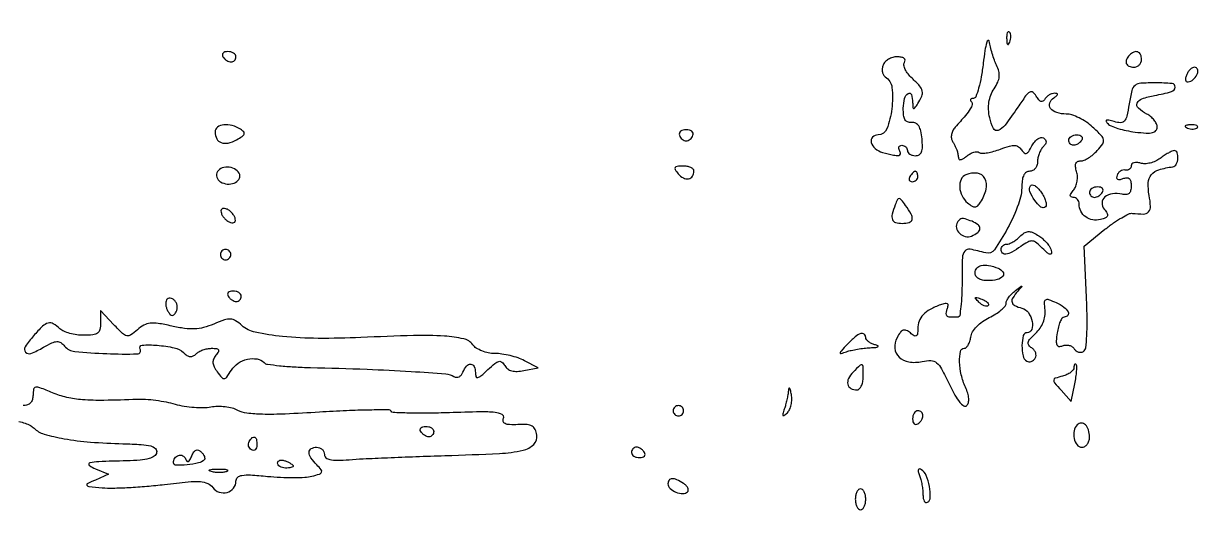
# Model space of a CAD drawing. Extents: x 0 to 4160, y 0 to 3120.
# Drawn here: x 2225.2 to 2450.9, y 1956.5 to 2051.4 of the extents above; entities that cross this region are included whole.
import ezdxf

# ---------------------------------------------------------------- set-up
doc = ezdxf.new("R2010")
doc.units = 0

msp = doc.modelspace()

# ---------------------------------------------------------------- linework, layer by layer
for points in [[(4159.499279, 606.274193, 0.000001), (4159.667734, 974.478125, 0.000057)], [(757.647081, 3119.740147, 0.000002), (520.492565, 3119.487217, 0.4139)], [(1964.75, 0.149832, 0.000016), (2717.930904, 0.232101, 0.000028), (3351.473438, 0.357111)], [(2224.302208, 1974.909889, -0.036359), (2225.463018, 1974.611306, -0.03783), (2226.490023, 1974.177009, -0.077581), (2227.194013, 1973.66313, 0.127036), (2229.121669, 1972.526732, 0.026653), (2232.969075, 1971.639398, 0.023698), (2238.055212, 1970.9952, 0.013317), (2244.275098, 1970.67168, -0.008372), (2247.799941, 1970.523273, -0.048408), (2249.639452, 1970.234785, -0.12858), (2250.523575, 1969.742494, -0.254894), (2250.759634, 1969, -0.192337), (2250.306135, 1968.294611, -0.086568), (2249.296265, 1967.810907, -0.048723), (2247.61435, 1967.510729, -0.014202), (2244.984536, 1967.376906, 0.003065), (2239.626422, 1967.223781, 0.054272), (2237.915103, 1966.97714, 0.62001), (2237.820524, 1966.531693, 0.06953), (2239, 1965.838762), (2241.5, 1964.804297), (2239, 1963.695007, 0.008392), (2237.409853, 1962.95725, 0.498749), (2237.35682, 1962.687779, 0.185717), (2237.756196, 1962.483615, 0.002998), (2240.314858, 1962.228627, 0.0282), (2242.316903, 1962.15462, 0.008233), (2245.398473, 1962.265295, 0.008244), (2248.869784, 1962.504681, 0.008743), (2252.263746, 1962.854902, -0.00627), (2256.833734, 1963.349334, -0.039905), (2259.165837, 1963.3854, -0.087441), (2260.575288, 1963.04236, -0.132325), (2261.55428, 1962.256654, 0.154425), (2262.767163, 1961.366748, 0.149182), (2264.289651, 1961.320474, 0.157078), (2265.523771, 1962.124465, 0.172115), (2266, 1963.466948, -0.209482), (2266.321544, 1964.200742, -0.148942), (2267.141278, 1964.59581, -0.054587), (2268.780581, 1964.668517, -0.008314), (2272.048245, 1964.402033, 0.012716), (2274.546716, 1964.220403, 0.012699), (2277.052319, 1964.165921, 0.012624), (2279.239962, 1964.229168, 0.047975), (2280.590113, 1964.433261, 0.016431), (2282.027282, 1964.844601, 0.214569), (2282.429418, 1965.207643, 0.280309), (2282.365611, 1965.685014, 0.026489), (2281.541868, 1966.600989, -0.044183), (2280.410294, 1967.952404, -0.150231), (2280.063216, 1969.03387, -0.273996), (2280.462868, 1969.727771, -0.129055), (2281.5, 1970, -0.091121), (2282.072646, 1969.894766, -0.095727), (2282.559375, 1969.593427, -0.099568), (2282.88507, 1969.143985, -0.107563), (2283, 1968.615923, 0.218128), (2283.286143, 1967.991227, 0.12622), (2284.04041, 1967.616935, 0.058273), (2285.427186, 1967.487448, 0.013819), (2287.75, 1967.605894, -0.007473), (2290.414073, 1967.77566, -0.001542), (2295.112216, 1967.990083, -0.001621), (2300.571229, 1968.204642, -0.001526), (2306.14265, 1968.388512, 0.004739), (2316.609808, 1968.80131, 0.042762), (2321.148113, 1969.414803, 0.140123), (2323.197054, 1970.529552, 0.23826), (2323.808296, 1972.33589, 0.07158), (2323.4902, 1973.423963, 0.160828), (2322.913083, 1974.048118, 0.112367), (2321.922212, 1974.334996, 0.026181), (2320.179418, 1974.344875, -0.019428), (2318.574065, 1974.332303, -0.098473), (2317.706371, 1974.533028, -0.232098), (2317.357084, 1974.955348, -0.151472), (2317.399433, 1975.598522, 0.389857), (2317.123935, 1976.294216, 0.088104), (2315.785073, 1976.671283, 0.02933), (2312.937995, 1976.78558, 0.004048), (2307.011957, 1976.62782, -0.005837), (2302.801625, 1976.530814, -0.00936), (2299.208248, 1976.557255, -0.003709), (2296.173419, 1976.658947, -0.287585), (2295.791942, 1976.920474, 0.299681), (2295.402578, 1977.174851, 0.002544), (2291.636739, 1977.142028, 0.007761), (2287.23146, 1977.012808, 0.004792), (2282.056531, 1976.730862, -0.005025), (2275.46223, 1976.37467, -0.016407), (2271.09218, 1976.326153, -0.023172), (2268.098736, 1976.530151, -0.094535), (2266.366353, 1977.071526, 0.059882), (2265.29293, 1977.49006, 0.03362), (2263.9151, 1977.74782, 0.033052), (2262.468037, 1977.822619, 0.045772), (2261.176616, 1977.685323, -0.0465), (2259.773697, 1977.538236, -0.022294), (2257.962232, 1977.598131, -0.021882), (2256.06276, 1977.829846, -0.029104), (2254.366794, 1978.215049, 0.022671), (2252.631299, 1978.632767, 0.015013), (2250.607746, 1978.961069, 0.015123), (2248.618424, 1979.161812, 0.028233), (2247, 1979.184267, -0.006633), (2240.617433, 1978.997126, -0.023528), (2236.525116, 1979.124036, -0.035784), (2233.484095, 1979.58236, -0.043966), (2230.75, 1980.455156, 0.006877), (2228.343918, 1981.424898, 0.12226), (2227.520475, 1981.529252, 0.323522), (2227.115935, 1981.157606, 0.050533), (2227, 1980.01342, -0.07088), (2226.876973, 1979.149927, -0.118434), (2226.514951, 1978.515902, -0.123577), (2225.917355, 1978.132605, -0.081278), (2225.106989, 1978, -0.134004)]]:
    msp.add_lwpolyline(points, format="xyb")
for points in [[(2409.573801, 2043.75, -0.014397), (2409.188712, 2041.162684, -0.022984), (2408.695515, 2038.982812, -0.019135), (2408.167999, 2037.317279, -0.316418), (2407.716836, 2037, 0.059186), (2407.35642, 2036.957187, 0.177546), (2407.15333, 2036.821824, 0.251128), (2407.125607, 2036.624229, 0.108601), (2407.273222, 2036.393444, -0.25699), (2407.437866, 2035.825808, -0.085084), (2407.096071, 2034.99559, -0.036816), (2406.154602, 2033.714873, -0.006508), (2404.186242, 2031.472967, 0.065518), (2403.731035, 2030.811409, 0.071191), (2403.478258, 2030.072688, 0.07822), (2403.455732, 2029.356153, 0.11069), (2403.670929, 2028.757671, -0.016731), (2403.986883, 2028.221133, -0.015341), (2404.276048, 2027.649128, -0.015554), (2404.50243, 2027.122917, -0.047592), (2404.609687, 2026.75, 0.0009), (2404.672514, 2026.41749, 0.000603), (2404.745502, 2026.037469, 0.000607), (2404.817092, 2025.669537, 0.001199), (2404.875, 2025.377555, 0.345418), (2405.038856, 2025.237444, 0.099635), (2405.391039, 2025.292961, 0.056348), (2405.888477, 2025.544104, 0.028159), (2406.456195, 2025.963645, -0.049385), (2407.07976, 2026.384811, -0.056133), (2407.748204, 2026.654277, -0.064367), (2408.359885, 2026.742031, -0.142837), (2408.809653, 2026.617641, 0.150368), (2409.352439, 2026.476107, 0.028572), (2410.380858, 2026.579869, 0.028191), (2411.610757, 2026.847223, 0.022631), (2412.898449, 2027.267771, -0.017945), (2414.603373, 2027.842313, -0.082786), (2415.63338, 2027.970649, -0.144525), (2416.349367, 2027.726767, -0.100805), (2416.937504, 2027.10112, 0.071915), (2417.416125, 2026.529591, 0.283805), (2417.848421, 2026.452269, 0.154881), (2418.31112, 2026.829043, 0.022175), (2418.942686, 2027.892909, -0.04782), (2419.462069, 2028.673738, -0.070575), (2420.064891, 2029.232346, -0.094193), (2420.653003, 2029.493994, -0.198638), (2421.137306, 2029.41514, -0.090574), (2421.52787, 2029.062631, -0.172928), (2421.656589, 2028.665505, -0.138712), (2421.513902, 2028.211786, -0.051306), (2421.087132, 2027.687132, 0.067383), (2420.670542, 2027.140084, 0.039057), (2420.319345, 2026.390595, 0.038291), (2420.079881, 2025.568913, 0.051804), (2420, 2024.8, -0.081935), (2419.886582, 2024.11252, -0.092192), (2419.559375, 2023.52875, -0.100665), (2419.07212, 2023.138416, -0.119248), (2418.5, 2023, 0.145874), (2417.864993, 2022.81071, 0.123075), (2417.387079, 2022.294059, 0.085789), (2417.093685, 2021.438585, 0.039829), (2417, 2020.264353, -0.090073), (2416.354055, 2016.707762, -0.033258), (2414.241056, 2012.04908, -0.027283), (2411.723977, 2007.914505, -0.322363), (2410.053473, 2007.312855, 0.020294), (2407.04163, 2008.041639, 0.276926), (2406.022506, 2007.677137, 0.166237), (2405.565887, 2006.454906, 0.007019), (2405.5, 2001.761894, -0.010444), (2405.446012, 1999.177647, -0.017222), (2405.279687, 1996.999613, -0.0113), (2405.047938, 1995.270791, -0.364769), (2404.75, 1995.011894, -0.001513), (2404.39393, 1995.007325, -0.000721), (2403.935782, 1995.003494, -0.000715), (2403.456992, 1995.000865, -0.001016), (2403.031385, 1995, -0.186111), (2402.711193, 1995.123459, -0.146808), (2402.517662, 1995.443956, -0.099441), (2402.491506, 1995.932609, -0.05547), (2402.642725, 1996.511341, 0.050505), (2402.833366, 1997.21248, 0.296371), (2402.68791, 1997.545604, 0.206574), (2402.258315, 1997.621755, 0.027985), (2401.361341, 1997.356106, 0.038188), (2399.380385, 1996.470931, 0.079056), (2398.03931, 1995.442208, 0.09896), (2397.26926, 1994.217738, 0.09128), (2397, 1992.755111, -0.025), (2396.948819, 1991.732141, -0.243112), (2396.719594, 1991.379932, -0.278223), (2396.325809, 1991.390112, -0.031049), (2395.569739, 1991.942122, 0.060344), (2394.794736, 1992.441263, 0.200526), (2394.20199, 1992.474394, 0.153799), (2393.658197, 1992.065126, 0.032266), (2393.02192, 1991.040957, 0.142069), (2392.591588, 1989.013502, 0.186889), (2393.394432, 1987.31966, 0.152931), (2395.305254, 1986.384446, 0.092222), (2397.847667, 1986.466542, -0.059107), (2399.533312, 1986.632481, -0.171743), (2400.613157, 1986.225878, -0.095486), (2401.564765, 1985.049383, -0.011616), (2403.065551, 1982.069017, 0.016574), (2404.134745, 1979.997129, 0.044089), (2405.070673, 1978.622222, 0.078689), (2405.839238, 1977.937252, 0.352695), (2406.39734, 1977.99734, 0.138215), (2406.71688, 1978.567652, 0.075055), (2406.78658, 1979.3743, 0.057791), (2406.605645, 1980.373774, 0.033258), (2406.172874, 1981.519927, -0.050159), (2405.365298, 1983.898642, -0.048703), (2405.037093, 1986.414389, -0.057089), (2405.199576, 1988.399797, -0.357986), (2405.930449, 1989, 0.197035), (2406.310189, 1989.155689, 0.06734), (2406.681447, 1989.635884, 0.054509), (2406.989745, 1990.336083, 0.039844), (2407.180449, 1991.164712, -0.100614), (2407.532447, 1992.137725, -0.052523), (2408.318623, 1993.166297, -0.047242), (2409.420768, 1994.130654, -0.041978), (2410.727291, 1994.914712, 0.025932), (2411.964622, 1995.604303, 0.033827), (2413.013236, 1996.365541, 0.035946), (2413.765768, 1997.091488, 0.179744), (2413.977291, 1997.627555, -0.111495), (2414.107039, 1998.152723, -0.040456), (2414.507392, 1998.81288, -0.037659), (2415.078685, 1999.489358, -0.036627), (2415.75, 2000.079327, -0.00151), (2416.804434, 2000.872215, -0.201569), (2416.957069, 2000.910203, -0.591085), (2416.984827, 2000.833979, -0.002446), (2416.25, 2000.001772, 0.037361), (2415.256786, 1998.704814, 0.203461), (2415.104059, 1997.852986, 0.229385), (2415.613149, 1997.216965, 0.047297), (2417, 1996.710251, -0.176958), (2418.243957, 1995.848086, -0.101658), (2418.983201, 1994.155656, -0.137102), (2418.886452, 1992.629494, -0.318945), (2418, 1992, 0.343292), (2417.267548, 1991.429927, 0.058915), (2417.022608, 1989.561572, 0.055064), (2417.218362, 1987.557221, 0.205275), (2417.930902, 1986.542705, 0.120427), (2418.339581, 1986.410046, 0.10071), (2418.793158, 1986.467763, 0.091814), (2419.222367, 1986.708086, 0.081097), (2419.559017, 1987.095492, 0.120216), (2419.719971, 1987.590636, 0.100703), (2419.650539, 1988.139984, 0.091882), (2419.360069, 1988.659637, 0.081246), (2418.891514, 1989.067048, -0.094605), (2418.32347, 1989.588042, -0.228545), (2418.218239, 1990.133576, -0.120348), (2418.590143, 1990.817001, -0.02072), (2419.634765, 1991.874359, 0.053523), (2420.484516, 1992.85536, 0.054741), (2421.099233, 1993.987274, 0.056824), (2421.436232, 1995.183449, 0.067708), (2421.466535, 1996.354313, -0.019475), (2421.361653, 1997.841868, -0.259026), (2421.604169, 1998.312899, -0.241338), (2422.146713, 1998.375458, -0.017178), (2423.59517, 1997.774684, -0.0482), (2425.061842, 1996.927406, -0.112957), (2425.897164, 1995.985805, -0.314261), (2425.82518, 1995.323614, -0.216684), (2425.113499, 1995, 0.248152), (2424.742122, 1994.803589, 0.046265), (2424.356217, 1994.106134, 0.039954), (2424.016016, 1993.122703, 0.026869), (2423.780389, 1991.957053, 0.017403), (2423.607241, 1990.402525, 0.120805), (2423.731586, 1989.652637, 0.287191), (2424.128766, 1989.376988, 0.103815), (2424.83694, 1989.490922, -0.079116), (2425.465308, 1989.623873, -0.077199), (2426.109503, 1989.556966, -0.081882), (2426.670249, 1989.305892, -0.108635), (2427.058247, 1988.905754, 0.088639), (2427.411714, 1988.511094, 0.094879), (2427.872145, 1988.274658, 0.099962), (2428.367099, 1988.232015, 0.110511), (2428.820502, 1988.389064, 0.228029), (2429.263094, 1989.08135, 0.016123), (2429.470812, 1991.430464, 0.017794), (2429.535819, 1994.62179, 0.007915), (2429.405188, 1998.828023), (2428.945765, 2008.621686), (2432.969702, 2011.85541, -0.016339), (2434.602259, 2013.081793, -0.021154), (2436.179729, 2014.091332, -0.019448), (2437.535969, 2014.81143, -0.145665), (2438.246819, 2014.926085, 0.034024), (2440.363897, 2014.796019, 0.20696), (2441.345754, 2015.228404, 0.203299), (2441.713371, 2016.24595, 0.032762), (2441.455506, 2018.385479, -0.055518), (2441.274516, 2020.809647, -0.165253), (2441.85937, 2022.34504, -0.148043), (2443.312264, 2023.308086, -0.041786), (2446, 2023.875, 0.252411), (2446.666877, 2024.349931, 0.094482), (2446.982192, 2025.493466, 0.108262), (2446.834907, 2026.577543, 0.326529), (2446.25, 2026.968197, 0.098999), (2445.843491, 2026.868832, 0.017933), (2445.148222, 2026.513075, 0.018697), (2444.353081, 2026.029717, 0.015981), (2443.552457, 2025.463507, -0.056106), (2442.673948, 2024.942366, -0.046926), (2441.647532, 2024.591328, -0.048974), (2440.634714, 2024.45079, -0.087054), (2439.802457, 2024.562698, 0.053006), (2439.112277, 2024.703624, 0.091173), (2438.529472, 2024.653182, 0.133554), (2438.145837, 2024.426486, 0.195314), (2438, 2024.067388, -0.111244), (2437.912722, 2023.679961, -0.12548), (2437.669531, 2023.386983, -0.119005), (2437.304283, 2023.236231, -0.093575), (2436.875, 2023.25, 0.109334), (2436.410651, 2023.250402, 0.086873), (2435.945767, 2023.059175, 0.082071), (2435.551488, 2022.708218, 0.08225), (2435.29144, 2022.24932, 0.086393), (2435.202845, 2021.759871, 0.270916), (2435.36325, 2021.481281, 0.18078), (2435.759962, 2021.416628, 0.042591), (2436.41644, 2021.606309, -0.074606), (2437.140296, 2021.766256, -0.20128), (2437.628824, 2021.599623, -0.164998), (2437.914081, 2021.098833, -0.047718), (2438, 2020.200608, -0.055653), (2437.900132, 2019.306152, -0.1536), (2437.584777, 2018.764459, -0.171747), (2437.043103, 2018.536335, -0.073542), (2436.25, 2018.606623, 0.091125), (2434.393122, 2018.705996, 0.145311), (2432.950234, 2018.067028, 0.2112), (2432.408881, 2016.943556, 0.183383), (2432.835377, 2015.698358, -0.039975), (2433.381791, 2014.92123, -0.226072), (2433.425227, 2014.430255, -0.208545), (2433.06922, 2014.061364, -0.034062), (2432.105403, 2013.737815, -0.106479), (2430.609479, 2013.672521, -0.114622), (2429.263372, 2014.236551, -0.118405), (2428.334179, 2015.317489, -0.119144), (2428, 2016.7, 0.085028), (2427.914963, 2017.196436, 0.093505), (2427.670282, 2017.618125, 0.100412), (2427.30571, 2017.900144, 0.115068), (2426.877555, 2018, -0.108783), (2426.451796, 2018.09374, -0.30775), (2426.303009, 2018.341805, -0.135573), (2426.448009, 2018.77024, -0.024224), (2426.960174, 2019.452012, 0.081783), (2427.373621, 2020.158429, 0.052308), (2427.62031, 2021.079092, 0.051047), (2427.674638, 2022.060991, 0.065242), (2427.515231, 2022.952012, -0.039794), (2427.300831, 2023.876908, -0.126826), (2427.366175, 2024.502552, -0.1929), (2427.696706, 2024.866373, -0.113531), (2428.277625, 2025, 0.101939), (2428.945375, 2025.137569, 0.037186), (2429.805611, 2025.586173, 0.034988), (2430.700625, 2026.231878, 0.035092), (2431.495911, 2026.995481, 0.03048), (2432.523305, 2028.280037, 0.205401), (2432.688383, 2029.060224, 0.144645), (2432.261308, 2029.872704, 0.013036), (2430.599376, 2031.495481, 0.038829), (2429.389031, 2032.45397, 0.033776), (2427.988888, 2033.264298, 0.035263), (2426.615607, 2033.823376, 0.079196), (2425.507495, 2034, -0.075436), (2423.689188, 2034.275901, -0.154507), (2422.517714, 2035.090771, -0.25421), (2422.351581, 2036.129661, -0.168283), (2423.121885, 2037.096491, 0.022578), (2423.682951, 2037.488428, 0.178934), (2423.848863, 2037.752023, 0.398269), (2423.742976, 2037.924583, 0.062466), (2423.309017, 2037.984687, 0.082308), (2422.801808, 2037.907309, 0.054301), (2422.263024, 2037.66403, 0.05315), (2421.775716, 2037.302097, 0.068155), (2421.420634, 2036.871584, -0.108612), (2421.052071, 2036.491455, -0.235446), (2420.658571, 2036.443208, -0.143332), (2420.232779, 2036.750537, -0.037686), (2419.76313, 2037.45878, 0.10403), (2419.1403, 2038.172471, 0.305617), (2418.521035, 2038.205173, 0.100351), (2417.726813, 2037.479282, 0.009782), (2416.227361, 2035.337197, -0.012209), (2413.764534, 2031.854944, -0.142949), (2412.451066, 2030.862997, -0.38834), (2411.517998, 2031.233487, -0.060569), (2410.81405, 2033.281952, -0.03864), (2410.603836, 2034.85592, -0.051797), (2410.672831, 2036.293037, -0.054743), (2411.027513, 2037.621764, -0.05137), (2411.667424, 2038.872585, 0.036964), (2412.358514, 2040.132716, 0.080678), (2412.648099, 2041.192514, 0.089145), (2412.573845, 2042.220689, 0.053302), (2412.144973, 2043.372585, -0.026511), (2411.712577, 2044.367686, -0.015132), (2411.2919, 2045.609447, -0.015084), (2410.943233, 2046.888098, -0.024115), (2410.731897, 2048, 0.52308), (2410.508312, 2048.112818, 0.204843), (2410.246795, 2047.782813, 0.028195), (2409.908252, 2046.191805, 0.008581)], [(2414.078947, 2048.416667, 0.018894), (2414.137993, 2047.670344, 0.168741), (2414.279315, 2047.37858, 0.470617), (2414.461564, 2047.395823, 0.054073), (2414.683114, 2047.8125, 0.051402), (2414.839148, 2048.359369, 0.05415), (2414.876576, 2048.916927, 0.060344), (2414.797407, 2049.402231, 0.126455), (2414.604167, 2049.729167, 0.296942), (2414.385309, 2049.77538, 0.208169), (2414.200665, 2049.592839, 0.077125), (2414.089945, 2049.112848, 0.028489)], [(2263.5, 2045, 0.06081), (2263.806203, 2044.617485, 0.051032), (2264.2129, 2044.29375, 0.053229), (2264.653442, 2044.073302, 0.089642), (2265.059017, 2044, 0.105429), (2265.418051, 2044.076556, 0.099231), (2265.723586, 2044.29375, 0.096318), (2265.928382, 2044.618268, 0.092995), (2266, 2045, 0.153634), (2265.879982, 2045.381379, 0.097988), (2265.542039, 2045.70625, 0.080552), (2265.037096, 2045.925455, 0.062283), (2264.440983, 2046, 0.066118), (2263.889346, 2045.926733, 0.138808), (2263.521475, 2045.70625, 0.191142), (2263.392057, 2045.379648, 0.139169)], [(2437.666667, 2045.333333, 0.091649), (2437.095775, 2044.503522, 0.193059), (2437.066255, 2043.735179, 0.206496), (2437.569797, 2043.19498, 0.103678), (2438.5, 2043, 0.099038), (2439.072457, 2043.114514, 0.097945), (2439.559375, 2043.440625, 0.097945), (2439.885486, 2043.927543, 0.099038), (2440, 2044.5, 0.103678), (2439.80502, 2045.430203, 0.206496), (2439.264821, 2045.933745, 0.193059), (2438.496478, 2045.904225, 0.091649)], [(2390.322898, 2043.399075, 0.067101), (2390.166563, 2042.738552, 0.072404), (2390.197081, 2042.077756, 0.081036), (2390.403015, 2041.517814, 0.126271), (2390.757263, 2041.149075, -0.232229), (2392.042236, 2039.100435, -0.056672), (2392.003722, 2034.998191, -0.058974), (2391.064053, 2031.165383, -0.312781), (2389.383369, 2030, 0.20086), (2388.322078, 2029.555734, 0.263248), (2388.053837, 2028.559786, 0.15883), (2388.809986, 2027.37162, 0.107202), (2390.25, 2026.630286, 0.010744), (2392.339484, 2026.118179, 0.083225), (2393.339996, 2026.065307, 0.359714), (2393.649301, 2026.38626, 0.158787), (2393.5, 2027, -0.082592), (2393.343488, 2027.3821, -0.161196), (2393.3746, 2027.70625, -0.182303), (2393.586039, 2027.921712, -0.108972), (2393.940983, 2028, -0.093332), (2394.345238, 2027.923877, -0.09642), (2394.688914, 2027.70625, -0.099167), (2394.918938, 2027.381556, -0.105053), (2395, 2027, 0.15403), (2395.120343, 2026.618619, 0.097915), (2395.459237, 2026.29375, 0.080416), (2395.965578, 2026.074534, 0.062102), (2396.563358, 2026, 0.13612), (2397.272065, 2026.196581, 0.167148), (2397.71118, 2026.719605, 0.092094), (2397.889089, 2027.678211, 0.023993), (2397.813358, 2029.25, 0.02957), (2397.577735, 2030.755548, 0.088647), (2397.182213, 2031.714488, 0.140565), (2396.601726, 2032.227184, 0.130668), (2395.820376, 2032.37284, -0.111674), (2395.048026, 2032.487093, -0.17041), (2394.537793, 2032.922881, -0.107948), (2394.268811, 2033.758887, -0.031172), (2394.222556, 2035.12284, -0.050942), (2394.469345, 2037.007283, -0.196862), (2395.14168, 2037.947523, -0.485265), (2395.766977, 2037.724711, -0.079206), (2396.015313, 2036.25, 0.011938), (2396.047261, 2035.271084, 0.327416), (2396.201904, 2035.083458, 0.309569), (2396.436556, 2035.169589, 0.011213), (2397, 2036, 0.041881), (2397.759999, 2037.424778, 0.158573), (2397.85139, 2038.417729, 0.127136), (2397.344092, 2039.402565, 0.023053), (2395.893648, 2040.884455, -0.040727), (2395.136451, 2041.714787, -0.053847), (2394.601489, 2042.586624, -0.0653), (2394.348589, 2043.369771, -0.18598), (2394.452665, 2043.92341, 0.166027), (2394.550169, 2044.350363, 0.207729), (2394.352217, 2044.70082, 0.11815), (2393.829805, 2044.928991, 0.044174), (2393.027632, 2045, 0.070404), (2392.182576, 2044.880416, 0.063406), (2391.370826, 2044.529728, 0.066813), (2390.713518, 2044.01125, 0.101116)], [(2448.606309, 2041.41644, 0.045328), (2448.426249, 2040.780247, 0.161356), (2448.482386, 2040.366128, 0.257062), (2448.74444, 2040.181849, 0.108271), (2449.18682, 2040.22894, 0.120025), (2450.127369, 2040.819479, 0.106345), (2450.742032, 2041.801325, 0.180578), (2450.733894, 2042.626672, 0.310331), (2450.190322, 2043, 0.13514), (2449.772094, 2042.884859, 0.062067), (2449.322276, 2042.534829, 0.054888), (2448.911187, 2042.022161, 0.049992)], [(2437.606306, 2035.939437, -0.0143), (2437.164239, 2033.605134, -0.122723), (2436.696234, 2032.660492, -0.22986), (2435.976697, 2032.343716, -0.064117), (2434.728498, 2032.551831, 0.014116), (2433.707945, 2032.828837, 0.138738), (2433.266981, 2032.811673, 0.470845), (2433.183347, 2032.599867, 0.062919), (2433.507811, 2032.154583, 0.107375), (2434.16006, 2031.706932, 0.022798), (2435.465721, 2031.242179, 0.022869), (2437.059854, 2030.834026, 0.019986), (2438.757811, 2030.55137, 0.014456), (2440.900198, 2030.344897, 0.070447), (2442.112961, 2030.434187, 0.160903), (2442.750917, 2030.810745, 0.181582), (2443, 2031.473998, 0.112647), (2442.855012, 2032.109384, 0.055307), (2442.4125, 2032.81646, 0.050814), (2441.764999, 2033.48256, 0.051701), (2441, 2034, -0.058446), (2439.384246, 2035.124851, -0.322113), (2439.163251, 2036.10099, -0.216084), (2440.073682, 2036.939972, -0.03339), (2442.511045, 2037.56805, 0.020181), (2445.766972, 2038.316002, 0.318257), (2446.451281, 2039.147844, 0.408536), (2445.851367, 2039.855, 0.022898), (2442.686825, 2040, 0.015653), (2439.840925, 2039.910882, 0.154121), (2438.735946, 2039.484278, 0.166869), (2438.119774, 2038.514077, 0.019145)], [(2262, 2030.559017, 0.117919), (2262.311176, 2029.257912, 0.190291), (2263.152424, 2028.512299, 0.146782), (2264.467548, 2028.436417, 0.064477), (2266.114433, 2029.061243, 0.021887), (2267.188188, 2029.697845, 0.158607), (2267.559402, 2030.159463, 0.282407), (2267.47654, 2030.595489, 0.067091), (2266.8851, 2031.092174, 0.074698), (2265.266388, 2031.806203, 0.094032), (2263.636206, 2031.934934, 0.133817), (2262.45771, 2031.471371, 0.236777)], [(2448.8125, 2031.316886, 0.051402), (2449.359369, 2031.160852, 0.05415), (2449.916927, 2031.123424, 0.060344), (2450.402231, 2031.202593, 0.126455), (2450.729167, 2031.395833, 0.296942), (2450.77538, 2031.614691, 0.208169), (2450.592839, 2031.799335, 0.077125), (2450.112848, 2031.910055, 0.028489), (2449.416667, 2031.921053, 0.018894), (2448.670344, 2031.862007, 0.168741), (2448.37858, 2031.720685, 0.470617), (2448.395823, 2031.538436, 0.054073)], [(2351.191667, 2029.925, 0.073624), (2351.399741, 2029.514089, 0.066918), (2351.723802, 2029.165781, 0.070382), (2352.110048, 2028.930417, 0.102038), (2352.5, 2028.85, 0.102038), (2352.889952, 2028.930417, 0.070382), (2353.276198, 2029.165781, 0.066918), (2353.600259, 2029.514089, 0.073624), (2353.808333, 2029.925, 0.159683), (2353.810399, 2030.333474, 0.143818), (2353.571823, 2030.684219, 0.107546), (2353.111023, 2030.920344, 0.064908), (2352.5, 2031, 0.064908), (2351.888977, 2030.920344, 0.107546), (2351.428177, 2030.684219, 0.143818), (2351.189601, 2030.333474, 0.159683)], [(2428.5, 2029, -0.06081), (2428.193797, 2028.617485, -0.051032), (2427.7871, 2028.29375, -0.053229), (2427.346558, 2028.073302, -0.089642), (2426.940983, 2028, -0.105429), (2426.581949, 2028.076556, -0.099231), (2426.276414, 2028.29375, -0.096318), (2426.071618, 2028.618268, -0.092995), (2426, 2029, -0.153634), (2426.120018, 2029.381379, -0.097988), (2426.457961, 2029.70625, -0.080552), (2426.962904, 2029.925455, -0.062283), (2427.559017, 2030, -0.066118), (2428.110654, 2029.926733, -0.138808), (2428.478525, 2029.70625, -0.191142), (2428.607943, 2029.379648, -0.139169)], [(2262.465121, 2022.943565, 0.109515), (2262.288636, 2022.437276, 0.099838), (2262.33385, 2021.88552, 0.09517), (2262.594463, 2021.373159, 0.089465), (2263.031201, 2020.980717, 0.117251), (2264.315466, 2020.554928, 0.112625), (2265.674624, 2020.743139, 0.149379), (2266.570477, 2021.436222, 0.238667), (2266.709398, 2022.373207, 0.169534), (2265.992206, 2023.302562, 0.111481), (2264.713439, 2023.777519, 0.112955), (2263.368131, 2023.654251, 0.177039)], [(2350.990862, 2022.51101, 0.097855), (2351.953697, 2021.727641, 0.168579), (2352.963819, 2021.570968, 0.207864), (2353.709942, 2022.070573, 0.143695), (2354, 2023.059017, 0.210101), (2353.841826, 2023.418824, 0.081462), (2353.376532, 2023.723586, 0.062031), (2352.69012, 2023.930969, 0.042401), (2351.877555, 2024, 0.021696), (2350.754609, 2023.95125, 0.241254), (2350.386223, 2023.720171, 0.286403), (2350.394552, 2023.319179, 0.028529)], [(2395.5, 2022, 0.082592), (2395.343488, 2021.6179, 0.161196), (2395.3746, 2021.29375, 0.182303), (2395.586039, 2021.078288, 0.108972), (2395.940983, 2021, 0.093332), (2396.345238, 2021.076123, 0.09642), (2396.688914, 2021.29375, 0.099167), (2396.918938, 2021.618444, 0.105053), (2397, 2022, 0.042167), (2396.967655, 2022.382849, 0.061769), (2396.870461, 2022.70625, 0.081139), (2396.727648, 2022.92554, 0.210953), (2396.559017, 2023, 0.151918), (2396.34829, 2022.934461, 0.038439), (2396.066025, 2022.70625, 0.035638), (2395.768994, 2022.382774, 0.029505)], [(2406.25, 2022.337719, 0.192972), (2405.325111, 2021.450195, 0.121868), (2405.050435, 2019.959479, 0.101924), (2405.501716, 2018.286484, 0.103227), (2406.576215, 2016.936747, 0.03121), (2407.448336, 2016.300438, 0.156052), (2408.026082, 2016.147786, 0.190605), (2408.518034, 2016.372206, 0.050531), (2409.060903, 2017.064302, 0.08207), (2410.131431, 2019.593548, 0.183609), (2409.872062, 2021.632126, 0.242908), (2408.44263, 2022.619501, 0.128559)], [(2421.520238, 2016.186905, -0.383686), (2420.66455, 2016.141793, -0.067624), (2419.461663, 2017.418343, -0.059126), (2418.54089, 2019.093678, -0.238895), (2418.636441, 2020.220765, -0.274164), (2418.975633, 2020.398235, -0.119708), (2419.480598, 2020.246769, -0.070719), (2420.091021, 2019.762262, -0.036937), (2420.706407, 2019.008776, -0.034433), (2421.229728, 2018.140033, -0.048176), (2421.563226, 2017.29788, -0.058338), (2421.679196, 2016.598134, -0.211338)], [(2430, 2019, 0.092995), (2430.071618, 2018.618268, 0.096318), (2430.276414, 2018.29375, 0.099231), (2430.581949, 2018.076556, 0.105429), (2430.940983, 2018, 0.089642), (2431.346558, 2018.073302, 0.053229), (2431.7871, 2018.29375, 0.051032), (2432.193797, 2018.617485, 0.06081), (2432.5, 2019, 0.139169), (2432.607943, 2019.379648, 0.191142), (2432.478525, 2019.70625, 0.138808), (2432.110654, 2019.926733, 0.066118), (2431.559017, 2020, 0.062283), (2430.962904, 2019.925455, 0.080552), (2430.457961, 2019.70625, 0.097988), (2430.120018, 2019.381379, 0.153634)], [(2392.660827, 2016.558512, 0.028189), (2392.080323, 2014.746574, 0.154619), (2392.134199, 2013.733432, 0.236463), (2392.732549, 2013.179949, 0.070634), (2394, 2013, 0.068642), (2395.363817, 2013.188117, 0.284136), (2395.902243, 2013.774279, 0.177533), (2395.738204, 2014.777312, 0.029473), (2394.660827, 2016.449169, 0.012227), (2393.816202, 2017.54689, 0.212072), (2393.42338, 2017.747701, 0.300956), (2393.095705, 2017.555688, 0.022421)], [(2263.1875, 2014.9375, 0.068635), (2263.45155, 2014.402945, 0.04742), (2263.882031, 2013.882031, 0.04742), (2264.402945, 2013.45155, 0.068635), (2264.9375, 2013.1875, 0.08306), (2265.420316, 2013.111558, 0.196386), (2265.75, 2013.25, 0.196386), (2265.888442, 2013.579684, 0.08306), (2265.8125, 2014.0625, 0.068635), (2265.54845, 2014.597055, 0.04742), (2265.117969, 2015.117969, 0.04742), (2264.597055, 2015.54845, 0.068635), (2264.0625, 2015.8125, 0.08306), (2263.579684, 2015.888442, 0.196386), (2263.25, 2015.75, 0.196386), (2263.111558, 2015.420316, 0.08306)], [(2404.625, 2013.202254, 0.191306), (2404.436176, 2012.137584, 0.150393), (2405.003819, 2011.10114, 0.135434), (2406.114163, 2010.491733, 0.150914), (2407.32995, 2010.573119, 0.066528), (2408.531747, 2011.228522, 0.230818), (2408.933145, 2011.990251, 0.241944), (2408.573352, 2012.747658, 0.07166), (2407.418213, 2013.393011, 0.010709), (2406.088497, 2013.870861, 0.098255), (2405.482716, 2013.948639, 0.182234), (2405.0617, 2013.756215, 0.057065)], [(2422.449305, 2008.271512, -0.049216), (2422.712018, 2007.315025, -0.512715), (2422.469745, 2007.069059, -0.145276), (2421.841916, 2007.367015, -0.01344), (2420.580088, 2008.562769, 0.037088), (2419.617315, 2009.392404, 0.160639), (2418.910394, 2009.625538, 0.131676), (2418.122616, 2009.414415, 0.021834), (2416.786153, 2008.562769, -0.022057), (2415.069736, 2007.47008, -0.094086), (2413.927435, 2007.072193, -0.245309), (2413.279296, 2007.296777, -0.191314), (2413, 2008, -0.106313), (2413.082053, 2008.381541, -0.099376), (2413.314732, 2008.70625, -0.096076), (2413.662416, 2008.923923, -0.09221), (2414.071429, 2009, 0.097453), (2414.584803, 2009.101019, 0.034206), (2415.262216, 2009.434091, 0.032418), (2415.97608, 2009.912239, 0.032615), (2416.620614, 2010.477757, -0.048451), (2417.460573, 2011.168991, -0.128773), (2418.188419, 2011.422866, -0.120364), (2418.978393, 2011.295297, -0.039663), (2420.029876, 2010.749269, -0.031684), (2420.805061, 2010.19399, -0.028099), (2421.537329, 2009.523852, -0.02916), (2422.127852, 2008.843983, -0.072746)], [(2263, 2007, 0.099038), (2263.076342, 2006.618362, 0.097945), (2263.29375, 2006.29375, 0.097945), (2263.618362, 2006.076342, 0.099038), (2264, 2006, 0.099038), (2264.381638, 2006.076342, 0.097945), (2264.70625, 2006.29375, 0.097945), (2264.923658, 2006.618362, 0.099038), (2265, 2007, 0.099038), (2264.923658, 2007.381638, 0.097945), (2264.70625, 2007.70625, 0.097945), (2264.381638, 2007.923658, 0.099038), (2264, 2008, 0.099038), (2263.618362, 2007.923658, 0.097945), (2263.29375, 2007.70625, 0.097945), (2263.076342, 2007.381638, 0.099038)], [(2412.412469, 2004.395215, -0.137646), (2413.365914, 2003.685363, -0.349778), (2413.353235, 2002.878385, -0.16481), (2412.277959, 2002.21104, -0.057254), (2410.440983, 2002, -0.049343), (2409.430217, 2002.099992, -0.088683), (2408.656831, 2002.403627, -0.117066), (2408.17494, 2002.884257, -0.1393), (2408, 2003.5, -0.179468), (2408.338973, 2004.413962, -0.166596), (2409.20333, 2004.920781, -0.100069), (2410.599135, 2004.921746, -0.041931)], [(2252.678851, 1998.289387, 0.110653), (2252.52849, 1997.8549, 0.057983), (2252.530262, 1997.279918, 0.053466), (2252.672201, 1996.661891, 0.055305), (2252.940983, 1996.095492, 0.040088), (2253.374158, 1995.505984, 0.198204), (2253.734697, 1995.324824, 0.224971), (2254.087434, 1995.460944, 0.051636), (2254.487868, 1995.98037, 0.09172), (2254.694401, 1996.511839, 0.07681), (2254.715237, 1997.117308, 0.076613), (2254.552181, 1997.702269, 0.090402), (2254.225735, 1998.174265, 0.070206), (2253.798689, 1998.495695, 0.108105), (2253.357231, 1998.627268, 0.133808), (2252.967465, 1998.5516, 0.140778)], [(2264.5, 1999, 0.06081), (2264.806203, 1998.617485, 0.051032), (2265.2129, 1998.29375, 0.053229), (2265.653442, 1998.073302, 0.089642), (2266.059017, 1998, 0.105429), (2266.418051, 1998.076556, 0.099231), (2266.723586, 1998.29375, 0.096318), (2266.928382, 1998.618268, 0.092995), (2267, 1999, 0.153634), (2266.879982, 1999.381379, 0.097988), (2266.542039, 1999.70625, 0.080552), (2266.037096, 1999.925455, 0.062283), (2265.440983, 2000, 0.066118), (2264.889346, 1999.926733, 0.138808), (2264.521475, 1999.70625, 0.191142), (2264.392057, 1999.379648, 0.139169)], [(2410.526461, 1997.193128, -0.20742), (2410.220211, 1997.072099, -0.082976), (2409.768815, 1997.162781, -0.063152), (2409.246577, 1997.441312, -0.043285), (2408.733333, 1997.875912, -0.011214), (2408.106486, 1998.536448, -0.400052), (2408.111181, 1998.729672, -0.286372), (2408.336218, 1998.78179, -0.008399), (2409.293128, 1998.435707, -0.036269), (2409.940734, 1998.133723, -0.070189), (2410.395085, 1997.789051, -0.120343), (2410.59249, 1997.461316, -0.278911)], [(2240, 1993.896023, -0.054645), (2239.860875, 1992.626827, -0.180962), (2239.410344, 1991.933756, -0.134144), (2238.515668, 1991.587114, -0.025335), (2236.75, 1991.494709, -0.034535), (2235.408815, 1991.585261, -0.032626), (2234.066518, 1991.859714, -0.03431), (2232.911666, 1992.262397, -0.089145), (2232.178571, 1992.744709, 0.057554), (2230.902928, 1993.703943, 0.199479), (2229.900535, 1993.841101, 0.130203), (2228.820187, 1993.227185, 0.019851), (2227.106357, 1991.407312, 0.033691), (2225.512074, 1989.30291, 0.3341), (2225.578581, 1988.26343, 0.32358), (2226.609767, 1988.01531, 0.032826), (2229.007764, 1989.189671, -0.017541), (2230.636915, 1990.050175, -0.098807), (2231.584643, 1990.296104, -0.162839), (2232.315212, 1990.097114, -0.072452), (2233.065651, 1989.420895, 0.197901), (2235.012079, 1988.389387, 0.014519), (2241.172071, 1987.972774, 0.015052), (2247.075507, 1987.923245, 0.580108), (2247.585463, 1988.861717, -0.563288), (2247.96178, 1989.598163, -0.03844), (2250.843386, 1989.58542, -0.032132), (2254.145002, 1989.101593, -0.138169), (2255.885714, 1988.185714, 0.048419), (2256.581999, 1987.642881, 0.116456), (2257.195925, 1987.430153, 0.139465), (2257.768543, 1987.531665, 0.083393), (2258.335714, 1987.935714, -0.072152), (2258.882206, 1988.343744, -0.038764), (2259.652084, 1988.687366, -0.037627), (2260.508299, 1988.921653, -0.048006), (2261.322445, 1989, -0.028833), (2262.256134, 1988.946113, -0.230284), (2262.609632, 1988.720539, -0.27833), (2262.612391, 1988.338685, -0.039278), (2262.13939, 1987.667955, 0.074508), (2261.697061, 1986.936659, 0.11906), (2261.582573, 1986.219171, 0.098578), (2261.804667, 1985.432889, 0.039912), (2262.391034, 1984.479907, 0.019597), (2263.270943, 1983.370547, 0.25065), (2263.749469, 1983.185019, 0.211807), (2264.220979, 1983.466861, 0.014087), (2265.114635, 1984.811952, -0.108527), (2266.398512, 1986.124238, -0.089212), (2268.206052, 1986.8931, -0.096346), (2270.0431, 1986.952138, -0.157039), (2271.420211, 1986.25, 0.163025), (2272.036309, 1985.944882, 0.007799), (2274.350319, 1985.663443, 0.012084), (2277.154554, 1985.435054, 0.008347), (2280.336877, 1985.306402, -0.003192), (2291.175579, 1984.980098, -0.006575), (2299.64989, 1984.559167, -0.003892), (2306.307706, 1984.088589, -0.119369), (2307.878547, 1983.575062, 0.1309), (2308.35801, 1983.430283, 0.124061), (2308.856778, 1983.538641, 0.107262), (2309.299184, 1983.892386, 0.079212), (2309.614052, 1984.436618, -0.0812), (2310.286403, 1985.588221, -0.235927), (2311.105569, 1985.951016, -0.28774), (2311.760456, 1985.496413, -0.101257), (2312, 1984.325686, 0.074996), (2312.114036, 1983.569678, 0.3964), (2312.446026, 1983.3811, 0.119544), (2313.062237, 1983.698923, 0.010012), (2314.403495, 1984.909339, -0.015698), (2315.757355, 1986.103476, -0.115843), (2316.523553, 1986.483798, -0.239424), (2317.101496, 1986.342418, -0.086756), (2317.653495, 1985.6706, 0.105952), (2318.203472, 1985.050877, 0.094195), (2318.981943, 1984.678663, 0.073868), (2320.006779, 1984.564748, 0.038388), (2321.288177, 1984.710822), (2324.076353, 1985.24775), (2321.42387, 1986.623875, 0.037496), (2320.188723, 1987.151367, 0.022725), (2318.661827, 1987.595763, 0.022705), (2317.097272, 1987.900515, 0.03676), (2315.745936, 1988, -0.049149), (2314.483983, 1988.124349, -0.045667), (2313.237651, 1988.493164, -0.048634), (2312.176072, 1989.040678, -0.091772), (2311.477562, 1989.699799, 0.183769), (2309.748691, 1990.822501, 0.037171), (2306.058091, 1991.335636, 0.022641), (2300.125557, 1991.44582, 0.005054), (2290, 1991.072908, -0.013512), (2281.767358, 1990.909079, -0.023383), (2274.93368, 1991.277655, -0.025582), (2269.702918, 1992.07781, -0.133947), (2267.129988, 1993.382362, 0.042579), (2265.931893, 1994.294025, 0.128903), (2264.963398, 1994.603151, 0.095137), (2263.797096, 1994.442201, 0.017237), (2261.742647, 1993.665831, -0.033895), (2259.788984, 1993.000984, -0.053004), (2258.03568, 1992.728207, -0.047219), (2256.12391, 1992.816087, -0.021167), (2253.647524, 1993.27345, 0.015269), (2251.047335, 1993.785454, 0.06814), (2249.496942, 1993.828591, 0.100643), (2248.304132, 1993.447994, 0.056583), (2247.064047, 1992.557962, -0.033279), (2245.809031, 1991.565648, -0.206992), (2245.02233, 1991.410855, -0.140341), (2244.194858, 1991.855198, -0.012933), (2242.55215, 1993.53823), (2240, 1996.292045)], [(2383.5, 1989.7872, 0.003882), (2382.270309, 1988.479578, 0.158992), (2382.109403, 1988.130194, 0.538698), (2382.266425, 1987.998261, 0.01329), (2383.331787, 1988.346633, -0.029717), (2384.222274, 1988.605783, -0.013613), (2385.409275, 1988.842149, -0.013427), (2386.676187, 1989.023892, -0.018047), (2387.831787, 1989.116001, 0.010123), (2388.936611, 1989.186467, 0.119114), (2389.34244, 1989.321428, 0.602762), (2389.330418, 1989.487514, 0.039528), (2388.75, 1989.689326, -0.046657), (2388.080469, 1989.932857, -0.05682), (2387.514062, 1990.284521, -0.067019), (2387.127374, 1990.68505, -0.159836), (2387, 1991.073324, 0.219878), (2386.70245, 1991.717235, 0.270633), (2386.061621, 1991.831501, 0.090549), (2384.973091, 1991.189681, 0.02375)], [(2384.562237, 1984.41938, 0.080923), (2383.695111, 1983.214734, 0.170995), (2383.55494, 1982.087309, 0.216655), (2384.144061, 1981.298918, 0.126251), (2385.309017, 1981, 0.198696), (2385.764042, 1981.188255, 0.08562), (2386.150149, 1981.734375, 0.065595), (2386.412399, 1982.543086, 0.045677), (2386.5, 1983.5, 0.005122), (2386.479352, 1985.515642, 0.284122), (2386.282756, 1985.819583, 0.310756), (2385.938652, 1985.764197, 0.005806)], [(2427, 1985.283298, -0.171917), (2426.842746, 1984.839462, -0.063241), (2426.35556, 1984.373186, -0.053266), (2425.645692, 1983.956569, -0.042154), (2424.806162, 1983.659561, 0.017874), (2423.425633, 1983.245303, 0.295204), (2423.140981, 1982.885585, 0.201521), (2423.299889, 1982.376196, 0.008865), (2424.546914, 1980.94816), (2426.481505, 1978.810461), (2427.164198, 1982.148452, 0.013669), (2427.394934, 1983.458023, 0.019565), (2427.521962, 1984.630296, 0.015857), (2427.557367, 1985.58409, 0.200314), (2427.423445, 1985.909889, 0.200609), (2427.264091, 1985.975287, 0.247362), (2427.124387, 1985.900499, 0.110278), (2427.029102, 1985.658162, 0.038758)], [(2372.136182, 1980.831787, -0.022708), (2372.03792, 1980.061384, -0.01198), (2371.849895, 1979.115525, -0.011896), (2371.610691, 1978.154633, -0.017963), (2371.352821, 1977.331787, 0.011373), (2371.045771, 1976.395428, 0.253215), (2371.101221, 1976.124507, 0.406518), (2371.316123, 1976.102797, 0.018206), (2371.937486, 1976.634665, 0.099999), (2372.376941, 1977.241071, 0.051941), (2372.675734, 1978.130839, 0.048703), (2372.801053, 1979.14573, 0.053278), (2372.720847, 1980.134665, 0.013643), (2372.538221, 1980.972299, 0.114481), (2372.364102, 1981.315145, 0.59579), (2372.222607, 1981.286208, 0.053295)], [(2350, 1977, 0.099038), (2350.076342, 1976.618362, 0.097945), (2350.29375, 1976.29375, 0.097945), (2350.618362, 1976.076342, 0.099038), (2351, 1976, 0.099038), (2351.381638, 1976.076342, 0.097945), (2351.70625, 1976.29375, 0.097945), (2351.923658, 1976.618362, 0.099038), (2352, 1977, 0.099038), (2351.923658, 1977.381638, 0.097945), (2351.70625, 1977.70625, 0.097945), (2351.381638, 1977.923658, 0.099038), (2351, 1978, 0.099038), (2350.618362, 1977.923658, 0.097945), (2350.29375, 1977.70625, 0.097945), (2350.076342, 1977.381638, 0.099038)], [(2396, 1975.440983, 0.066118), (2396.073267, 1974.889346, 0.138808), (2396.29375, 1974.521475, 0.191142), (2396.620352, 1974.392057, 0.139169), (2397, 1974.5, 0.06081), (2397.382515, 1974.806203, 0.051032), (2397.70625, 1975.2129, 0.053229), (2397.926698, 1975.653442, 0.089642), (2398, 1976.059017, 0.105429), (2397.923444, 1976.418051, 0.099231), (2397.70625, 1976.723586, 0.096318), (2397.381732, 1976.928382, 0.092995), (2397, 1977, 0.153634), (2396.618621, 1976.879982, 0.097988), (2396.29375, 1976.542039, 0.080552), (2396.074545, 1976.037096, 0.062283)], [(2304, 1973, -0.092995), (2303.928382, 1972.618268, -0.096318), (2303.723586, 1972.29375, -0.099231), (2303.418051, 1972.076556, -0.105429), (2303.059017, 1972, -0.089642), (2302.653442, 1972.073302, -0.053229), (2302.2129, 1972.29375, -0.051032), (2301.806203, 1972.617485, -0.06081), (2301.5, 1973, -0.139169), (2301.392057, 1973.379648, -0.191142), (2301.521475, 1973.70625, -0.138808), (2301.889346, 1973.926733, -0.066118), (2302.440983, 1974, -0.062283), (2303.037096, 1973.925455, -0.080552), (2303.542039, 1973.70625, -0.097988), (2303.879982, 1973.381379, -0.153634)], [(2427.63948, 1974.306147, 0.150422), (2427.043202, 1973.179555, 0.096656), (2427.049944, 1971.689495, 0.110313), (2427.596501, 1970.455589, 0.23786), (2428.5, 1970, 0.128528), (2429.07204, 1970.149516, 0.100726), (2429.559375, 1970.570164, 0.089148), (2429.887055, 1971.199409, 0.075715), (2430, 1971.940983, 0.072845), (2429.799531, 1973.309671, 0.124017), (2429.210711, 1974.297246, 0.197139), (2428.423574, 1974.627349, 0.200942)], [(2270, 1970.440983, -0.067432), (2269.925389, 1969.890269, -0.140899), (2269.701458, 1969.524436, -0.190788), (2269.36964, 1969.397824, -0.136093), (2268.983688, 1969.510081, -0.090427), (2268.639411, 1969.820631, -0.095498), (2268.434921, 1970.22714, -0.099685), (2268.401101, 1970.665803, -0.108373), (2268.542705, 1971.069098, -0.050477), (2269.13314, 1971.838655, -0.315493), (2269.592818, 1971.933879, -0.25701), (2269.914842, 1971.519563, -0.039415)], [(2259.910806, 1967.577473, -0.14329), (2258.806725, 1966.973227, -0.029992), (2256.605729, 1966.626727, -0.026452), (2254.468534, 1966.534149, -0.411404), (2254, 1967.007204, -0.145221), (2254.265634, 1967.902502, -0.171368), (2254.963253, 1968.437812, -0.201857), (2255.754815, 1968.371726, -0.185028), (2256.298165, 1967.756231, 0.087333), (2256.551714, 1967.325002, 0.336002), (2256.836649, 1967.262259, 0.161162), (2257.154052, 1967.558623, 0.027266), (2257.516357, 1968.317217, -0.042695), (2257.917125, 1969.093854, -0.152763), (2258.337276, 1969.451991, -0.211598), (2258.797096, 1969.445396, -0.088735), (2259.316116, 1969.083884, -0.04147), (2259.684918, 1968.648247, -0.060981), (2259.924158, 1968.208024, -0.080156), (2260.007148, 1967.829845, -0.213522)], [(2342, 1969, 0.153634), (2342.120018, 1968.618621, 0.097988), (2342.457961, 1968.29375, 0.080552), (2342.962904, 1968.074545, 0.062283), (2343.559017, 1968, 0.066118), (2344.110654, 1968.073267, 0.138808), (2344.478525, 1968.29375, 0.191142), (2344.607943, 1968.620352, 0.139169), (2344.5, 1969, 0.06081), (2344.193797, 1969.382515, 0.051032), (2343.7871, 1969.70625, 0.053229), (2343.346558, 1969.926698, 0.089642), (2342.940983, 1970, 0.105429), (2342.581949, 1969.923444, 0.099231), (2342.276414, 1969.70625, 0.096318), (2342.071618, 1969.381732, 0.092995)], [(2277, 1966.393011, -0.289661), (2276.903916, 1966.241071, -0.046727), (2276.559375, 1966.115447, -0.039339), (2276.074824, 1966.028469, -0.024748), (2275.5, 1966, -0.062722), (2274.926468, 1966.07223, -0.08088), (2274.440625, 1966.284531, -0.098158), (2274.115494, 1966.599211, -0.152681), (2274, 1966.968615, -0.184534), (2274.122486, 1967.289193, -0.147206), (2274.440625, 1967.483616, -0.100118), (2274.925634, 1967.511135, -0.055937), (2275.5, 1967.361626, -0.02136), (2276.074558, 1967.112506, -0.030395), (2276.559375, 1966.839659, -0.030693), (2276.912889, 1966.579329, -0.222225)], [(2264.269032, 1965.344063, -0.06278), (2263.671085, 1965.185595, -0.030339), (2262.880008, 1965.127736, -0.029507), (2262.036634, 1965.167106, -0.037336), (2261.269032, 1965.307009, -0.087174), (2260.883358, 1965.48334, -0.597527), (2260.900903, 1965.643467, -0.080377), (2261.431793, 1965.764444, -0.012823), (2262.5, 1965.805051, -0.014395), (2263.580113, 1965.787295, -0.052471), (2264.257153, 1965.684921, -0.333666), (2264.386009, 1965.52287, -0.31318)], [(2397.330061, 1964.582257, -0.029892), (2397.586975, 1963.770854, -0.017211), (2397.803205, 1962.768452, -0.017156), (2397.951587, 1961.743203, -0.027362), (2398, 1960.859196, 0.042707), (2398.06166, 1960.138615, 0.092771), (2398.254355, 1959.619977, 0.170663), (2398.538707, 1959.384344, 0.230845), (2398.865891, 1959.417116, 0.257932), (2399.407118, 1960.379362, 0.047521), (2399.22272, 1962.482119, 0.048153), (2398.619185, 1964.591523, 0.161974), (2397.710659, 1965.678822, 0.100428), (2397.323291, 1965.821713, 0.362178), (2397.114243, 1965.695902, 0.149259), (2397.099176, 1965.296886, 0.026961)], [(2349, 1962.968615, 0.213623), (2349.394026, 1962.088455, 0.085487), (2350.538924, 1961.373214, 0.085286), (2351.859622, 1961.081097, 0.211292), (2352.764168, 1961.430834, 0.194428), (2352.904991, 1961.762676, 0.119423), (2352.810825, 1962.182889, 0.084794), (2352.484367, 1962.633135, 0.052635), (2351.97104, 1963.03906, 0.031906), (2350.674053, 1963.747819, 0.11552), (2349.759613, 1963.939205, 0.236265), (2349.218619, 1963.652222, 0.156009)], [(2385, 1960, 0.048028), (2385.073693, 1959.234582, 0.068025), (2385.29375, 1958.5875, 0.088204), (2385.618118, 1958.151477, 0.191087), (2386, 1958, 0.191087), (2386.381882, 1958.151477, 0.088204), (2386.70625, 1958.5875, 0.068025), (2386.926307, 1959.234582, 0.048028), (2387, 1960, 0.048028), (2386.926307, 1960.765418, 0.068025), (2386.70625, 1961.4125, 0.088204), (2386.381882, 1961.848523, 0.191087), (2386, 1962, 0.191087), (2385.618118, 1961.848523, 0.088204), (2385.29375, 1961.4125, 0.068025), (2385.073693, 1960.765418, 0.048028)]]:
    msp.add_lwpolyline(points, format="xyb", close=True)

doc.saveas('drawing.dxf')
